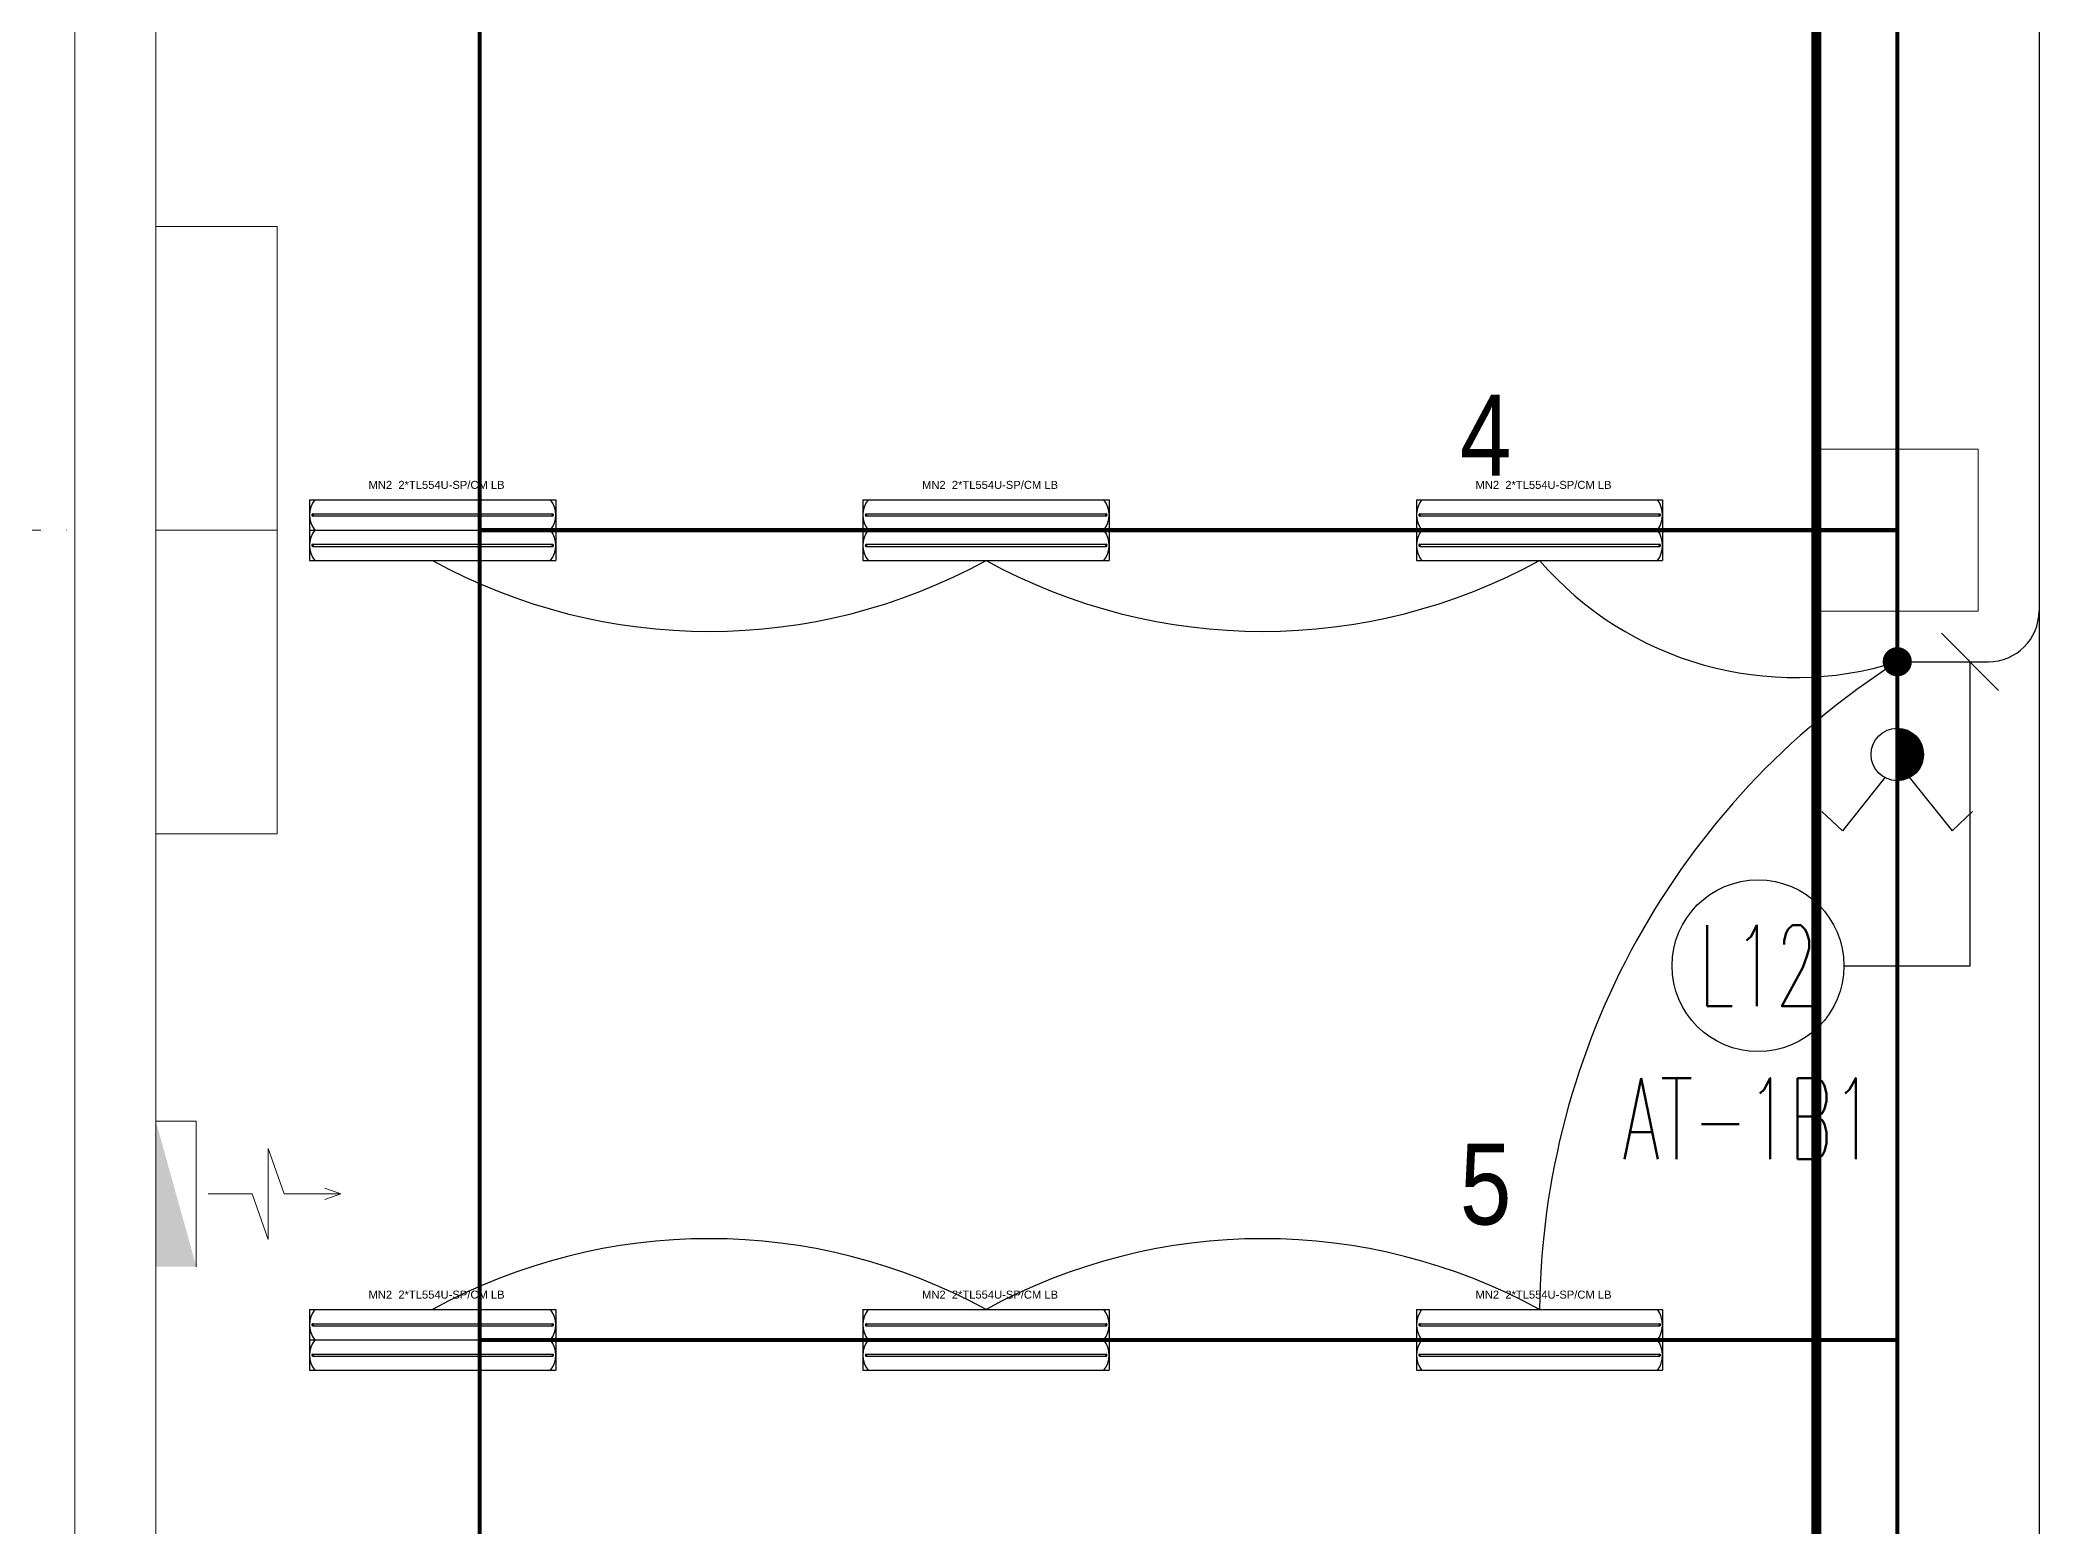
# Model space of a CAD drawing. Header units: metres. Extents: x -13316 to 152404, y -3899 to 30226.
# Drawn here: x 56303 to 57290, y 4668 to 5402 of the extents above; entities that cross this region are included whole.
import ezdxf
from ezdxf.enums import TextEntityAlignment as Align

# ---------------------------------------------------------------- set-up
doc = ezdxf.new("R2010")
doc.units = ezdxf.units.M
doc.header["$LTSCALE"] = 100
doc.header["$MEASUREMENT"] = 0
for name, pattern in [('DASHDOT2', [0.5, 0.25, -0.125, 0, -0.125]), ('DOT2', [0.125, 0, -0.125]), ('HIDDEN', [0.375, 0.25, -0.125])]:
    doc.linetypes.add(name, pattern=pattern)
doc.layers.get('0').update_dxf_attribs({"color": 9, "lineweight": 9})
for name, color, linetype, lineweight in [('01', 9, 'Continuous', 9), ('05', 9, 'Continuous', 9), ('06D', 9, 'Continuous', 9), ('20', 9, 'DOT2', 9), ('21', 9, 'Continuous', 9), ('24', 9, 'DASHDOT2', 9), ('32-ekipman', 9, 'Continuous', 9), ('E-2x54 W SIVAÜSTÜ FLUORESAN YÜKSEK TAVAN ARMATÜRÜ', 7, 'Continuous', 30), ('E-KABLO', 7, 'Continuous', 30), ('E-KOMÜTATÖR ANAHTAR (ETANŞ)', 7, 'Continuous', 30), ('E-LINYE', 7, 'Continuous', 30)]:
    doc.layers.add(name, color=color, linetype=linetype, lineweight=lineweight)
doc.styles.add('Arial', font='arial.ttf', dxfattribs={"height": 2.5})
doc.styles.add('E-YAZI', font='txttw.shx')
doc.styles.add('MuuM_TEXT-STANDART', font='ARIALN.TTF')

# ---------------------------------------------------------------- blocks, each defined once
blk = doc.blocks.new('p-akslar_yeni')
at = {"layer": '24'}
blk.add_lwpolyline([(2164.83, -3735), (6415, -3735)], dxfattribs=at)
blk = doc.blocks.new('2x54 W SIVAÜSTÜ FLUORESAN YÜKSEK TAVAN ARMATÜRÜ')
at = {"layer": 'E-2x54 W SIVAÜSTÜ FLUORESAN YÜKSEK TAVAN ARMATÜRÜ', "color": 4}
for p, q in [((-60.8, 15), (-60.8, -15)), ((-60.8, 15), (60.8, 15)), ((60.8, 15), (60.8, 0)), ((-60, 0), (-15, 0)), ((15, 0), (60, 0)), ((60.8, 0), (60.8, -15)), ((-60.8, -15), (60.8, -15))]:
    blk.add_line(p, q, dxfattribs=at)
at = {"layer": 'E-2x54 W SIVAÜSTÜ FLUORESAN YÜKSEK TAVAN ARMATÜRÜ', "color": 7}
for p, q in [((-60.8, 0), (60.8, 0)), ((-59.27, 8.01), (59.32, 8.01)), ((-59.16, 7.01), (59.44, 7)), ((-59.27, -6.99), (59.32, -6.99)), ((-59.16, -7.99), (59.44, -8))]:
    blk.add_line(p, q, dxfattribs=at)
for centre in [(-59.23, 7.63), (-59.23, 7.33), (59.36, 7.63), (59.36, 7.33), (-59.23, -7.37), (-59.23, -7.67), (59.36, -7.37), (59.36, -7.67)]:
    blk.add_circle(centre, 0.11, dxfattribs=at)
for centre, radius, start, end in [((-48.66, 7.5), 12.14, 141.85995, 218.14005), ((48.66, 7.5), 12.14, 321.85995, 38.14005), ((-59.12, 7.51), 0.515, 106.86737, 266.76121), ((-59.32, 7.49), 0.519, 289.2244, 84.40418), ((59.47, 7.51), 0.515, 106.86737, 266.76121), ((59.27, 7.49), 0.519, 289.2244, 84.40418), ((-48.66, -7.5), 12.14, 141.85995, 218.14005), ((-59.12, -7.49), 0.515, 106.86737, 266.76121), ((-59.32, -7.51), 0.519, 289.2244, 84.40418), ((48.66, -7.5), 12.14, 321.85995, 38.14005), ((59.47, -7.49), 0.515, 106.86737, 266.76121), ((59.27, -7.51), 0.519, 289.2244, 84.40418)]:
    blk.add_arc(centre, radius, start, end, dxfattribs=at)
at = {"layer": 'E-2x54 W SIVAÜSTÜ FLUORESAN YÜKSEK TAVAN ARMATÜRÜ', "color": 7, "style": 'Arial'}
blk.add_text('MN2  2*TL554U-SP/CM LB', height=3.9508, dxfattribs=at).set_placement((-31.61, 20.4))
blk = doc.blocks.new('100_KOMÜTATÖR ANAHTAR (ETANŞ)')
at = {"layer": 'E-KOMÜTATÖR ANAHTAR (ETANŞ)', "color": 4}
for p, q in [((-1.695, 5.222), (-2.326, 4.622)), ((-0.372, 3.563), (-1.695, 5.222)), ((0.372, 3.563), (1.695, 5.222)), ((1.695, 5.222), (2.326, 4.622)), ((0, 2.053), (0, 0))]:
    blk.add_line(p, q, dxfattribs=at)
at = {"layer": 'E-KOMÜTATÖR ANAHTAR (ETANŞ)', "color": 4, "const_width": 0.81}
blk.add_lwpolyline([(0, 3.268, 0.414214), (-0.405, 2.863, 0.414214), (0, 2.458, 0.414214)], format="xyb", dxfattribs=at)
at = {"layer": 'E-KOMÜTATÖR ANAHTAR (ETANŞ)', "color": 4}
blk.add_circle((0, 2.863), 0.81, dxfattribs=at)
blk = doc.blocks.new('p-kolon_80x80')
blk.add_lwpolyline([(-40, -40), (40, -40), (40, 40), (-40, 40)], close=True)
blk = doc.blocks.new('1.bod.mimari.elk')
at = {"layer": '01'}
blk.add_lwpolyline([(40, -8750), (0, -8750), (0, -2950), (40, -2950), (40, -8750), (40, -8750)], close=True, dxfattribs=at)
blk.add_blockref('p-kolon_80x80', (900, -3790), dxfattribs=at)
blk = doc.blocks.new('p-işyeri')
at = {"color": 0, "const_width": 2}
blk.add_lwpolyline([(200, 0), (200, 700), (-200, 700), (-200, 0)], close=True, dxfattribs=at)
blk = doc.blocks.new('YD-72-20')
at = {"linetype": 'Continuous'}
for p, q in [((0, 0.7139), (-0.0282, 0.6343)), ((0, 0.7139), (0.0282, 0.6343)), ((0, 0.4335), (0, 0.7139)), ((0.225, 0.3547), (0, 0.4335)), ((-0.225, 0.3547), (0.225, 0.3547)), ((-0.225, 0.3547), (0, 0.276)), ((0, 0.058), (0, 0.276)), ((0.36, 0), (-0.36, 0)), ((0.36, 0), (0.36, -0.2))]:
    blk.add_line(p, q, dxfattribs=at)
blk.add_solid([(0.36, -0.2), (-0.36, 0), (-0.36, -0.2)])
blk = doc.blocks.new('b1 yan.dol')
at = {"xscale": -100, "yscale": 100, "zscale": 100, "rotation": 270}
blk.add_blockref('YD-72-20', (56060, -14999.31), dxfattribs=at)
blk = doc.blocks.new('p-birim')
blk.add_lwpolyline([(0, 0), (1, 0), (1, 1), (0, 1)], close=True)
blk = doc.blocks.new('1.bod.mimari1.elk')
at = {"layer": '20', "ltscale": 2, "const_width": 5}
for points in [[(860, -4630), (860, -4630), (860, -2200), (40, -2192.5)], [(860, -4550), (860, -2240)]]:
    blk.add_lwpolyline(points, dxfattribs=at)
at = {"layer": '05', "xscale": 60.00000000000003, "yscale": 150}
for p in [(40, -3790), (40, -3940)]:
    blk.add_blockref('p-birim', p, dxfattribs=at)
at = {"layer": '06D', "color": 89, "linetype": 'HIDDEN', "true_color": 0x2e4d23, "rotation": 90}
for p in [(900, -3590), (900, -3990), (900, -4390)]:
    blk.add_blockref('p-işyeri', p, dxfattribs=at)
at = {"layer": '32-ekipman'}
blk.add_blockref('b1 yan.dol', (-56000, 10881.42), dxfattribs=at)
at = {"layer": '21', "style": 'MuuM_TEXT-STANDART'}
for s, p in [('4', (709.47, -3775)), ('5', (709.47, -4145))]:
    blk.add_text(s, height=40, dxfattribs=at).set_placement(p, align=Align.BOTTOM_RIGHT)

msp = doc.modelspace()

# ---------------------------------------------------------------- linework, layer by layer
at = {"layer": 'E-KABLO', "color": 5}
for p, q in [((57290, 5920), (57290, 5120)), ((57290, 5120), (57290, 4450))]:
    msp.add_line(p, q, dxfattribs=at)
at = {"layer": 'E-KABLO', "color": 6}
msp.add_line((57220, 5095), (57265, 5095), dxfattribs=at)
at = {"layer": 'E-KABLO', "color": 4, "linetype": 'Continuous', "const_width": 7.2}
msp.add_lwpolyline([(57223.6, 5095, 1), (57216.4, 5095, 1)], format="xyb", close=True, dxfattribs=at)
at = {"layer": 'E-KABLO', "color": 6}
for centre, radius, start, end in [((56633.33, 5394.33), 284.33, 241.27083, 298.72917), ((56906.67, 5394.33), 284.33, 241.27083, 298.72917), ((57169.58, 5253.95), 166.75, 220.79439, 287.60058), ((57265, 5120), 25, 270, 0), ((57428.15, 4771.32), 384.83, 122.74374, 179.45154), ((56633.33, 4525.67), 284.33, 61.27083, 118.72917), ((56906.67, 4525.67), 284.33, 61.27083, 118.72917)]:
    msp.add_arc(centre, radius, start, end, dxfattribs=at)
at = {"layer": 'E-LINYE', "color": 7, "linetype": 'Continuous'}
for p, q in [((57270.06, 5080.86), (57241.78, 5109.14)), ((57255.92, 4944.84), (57255.92, 5095)), ((57193.68, 4944.84), (57255.92, 4944.84))]:
    msp.add_line(p, q, dxfattribs=at)
msp.add_circle((57151.24, 4944.84), 42.44, dxfattribs=at)

# ---------------------------------------------------------------- block references
at = {"layer": '06D'}
for name in ['1.bod.mimari.elk', '1.bod.mimari1.elk']:
    msp.add_blockref(name, (56320, 8950), dxfattribs=at)
at = {"layer": '24'}
msp.add_blockref('p-akslar_yeni', (49905, 8895), dxfattribs=at)
at = {"layer": 'E-2x54 W SIVAÜSTÜ FLUORESAN YÜKSEK TAVAN ARMATÜRÜ', "color": 6}
for p in [(56496.67, 5160), (56770, 5160), (57043.33, 5160), (56496.67, 4760), (56770, 4760), (57043.33, 4760)]:
    msp.add_blockref('2x54 W SIVAÜSTÜ FLUORESAN YÜKSEK TAVAN ARMATÜRÜ', p, dxfattribs=at)
at = {"layer": 'E-KOMÜTATÖR ANAHTAR (ETANŞ)', "xscale": 16, "yscale": 16, "zscale": 16, "rotation": 180}
msp.add_blockref('100_KOMÜTATÖR ANAHTAR (ETANŞ)', (57220, 5095), dxfattribs=at)

# ---------------------------------------------------------------- texts
at = {"layer": 'E-LINYE', "color": 3, "linetype": 'Continuous', "style": 'E-YAZI', "width": 0.6}
for s, p in [('L12', (57151.24, 4944.84)), ('AT-1B1', (57146.51, 4869.36))]:
    msp.add_text(s, height=40, dxfattribs=at).set_placement(p, align=Align.MIDDLE_CENTER)

doc.saveas('drawing.dxf')
